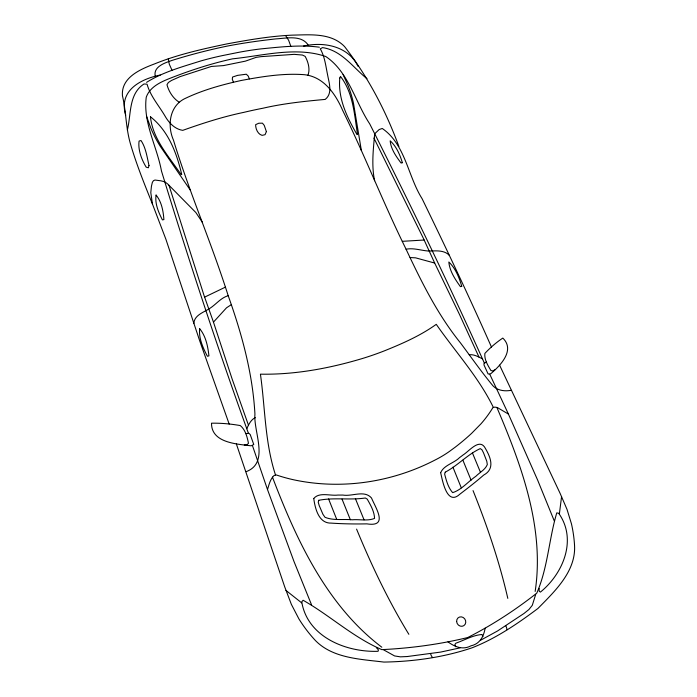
<?xml version="1.0" encoding="UTF-8"?>
<svg xmlns="http://www.w3.org/2000/svg" width="697" height="697" viewBox="0 0 697 697"><rect width="100%" height="100%" fill="white"/><g stroke="black" fill="none" stroke-linecap="round" stroke-linejoin="round"><path stroke-width="1.05" d="M127.342 130.078C131.297 114.378 128.475 93.982 144 83.98L147.05 84.163C150.317 95.89 158.602 105.273 164.736 115.563C168.613 122.498 174.511 129.084 182.753 130.356C202.679 123.256 223.023 116.687 243.872 112.348A494.992 463.784 42.3 0 1 263.091 108.192C283.522 103.461 304.467 101.292 325.211 99.41C332.931 93.328 329.001 82.812 327.581 74.814C325.76 66.023 324.811 56.771 320.298 48.834L322.528 47.605C341.591 50.358 352.996 67.426 367.014 78.735M193.827 323.408C194.376 314.861 204.151 312.256 210.163 308.152C216.244 304.188 221.036 297.68 228.207 295.72C241.85 333.976 252.662 373.296 254.928 414.044C253.342 432.009 269.852 462.808 246.163 471.66M559.369 514.011L561.582 496.56M535.157 591.431C544.749 527.951 521.417 464.943 496.848 407.388M539.156 588.486L539.217 591.309L540.419 592.093C563.089 573.683 577.447 539.661 558.689 513.262L556.772 512.87C548.94 539.086 547.833 567.82 536.768 593.147C515.397 610.006 492.004 625.244 467.696 637.546C439.729 644.333 410.55 648.262 381.817 649.63C353.309 637.459 329.838 615.407 303.108 600.265L301.74 601.859C307.447 637.049 346.209 652.444 378.053 651.294L378.445 649.874L376.363 647.67M535.697 594.367L532.29 605.327L528.936 609.5L523.996 613.473L497.519 630.985L480.547 640.264M311.568 604.883L293.986 561.477L267.5 489.573C269.025 484.729 270.166 479.222 273.965 475.598L276.151 474.91L279.053 475.859A142.815 128.265 16.5 0 0 298.908 480.843C344.963 489.425 393.3 481.627 434.815 460.151A126.113 112.565 21.7 0 0 449.731 451.212L455.202 447.186A266.803 230.358 11.1 0 0 471.651 433.316L481.069 423.724A141.038 124.824 20.9 0 0 491.507 409.853L492.875 407.684L494.826 407.083L497.423 407.588L508.435 414.096L537.657 480.137L554.228 520.816M485.147 628.163C483.788 636.204 480.006 643.897 471.05 645.797C462.834 650.275 454.697 646.842 447.988 641.867M307.891 75.354C310.357 69.291 308.17 61.885 305.164 56.387L302.428 55.046L294.195 54.357L260.939 56.657L256.078 57.381L245.414 61.136L223.423 65.605L211.374 66.45L179.974 76.67L171.445 80.486L168.404 82.464L166.975 84.729C168.831 91.612 173.196 98.626 179.451 102.346M246.782 428.699C248.759 424.49 250.85 419.681 255.32 417.642M248.463 425.187L232.136 379.029L213.465 322.119L226.525 307.795L231.177 304.755M494.879 369.785L492.788 370.926L490.941 370.534C487.874 365.446 484.171 359.591 484.859 353.431C490.174 347.733 496.351 342.366 502.816 338.08C515.318 350.086 500.542 365.42 490.784 373.714L488.127 374.028L483.988 364.949L484.058 363.39L486.445 362.022M146.57 82.359C163.124 71.974 182.283 66.799 200.753 60.97A297.105 260.678 14.4 0 1 223.188 55.446L238.043 52.467A296.103 259.057 15.4 0 1 260.809 48.903C280.229 47.03 299.937 44.582 319.4 47.196M225.331 287.173L204.587 297.149M160.249 75.049C140.045 79.118 118.351 90.932 125.721 115.153M228.207 295.72L227.98 295.049C211.452 242.835 189.392 192.546 173.475 140.141C166.888 125.242 169.624 105.108 185.994 98.068C203.568 89.774 222.465 84.616 241.389 80.443C262.124 76.592 283.33 73.072 304.476 74.701C323.861 76.836 335.527 93.99 342.68 110.422C364.984 155.901 383.385 203.175 405.785 248.611L406.081 249.238C413.896 247.574 421.842 250.868 429.718 251.086C436.366 250.746 444.468 250.101 449.399 255.416M460.081 647.87L440.617 652.087L407.231 656.539L400.357 656.844L394.572 655.929L383.611 649.839M245.71 433.612L248.942 433.351L250.24 434.597L253.76 444.512L251.138 445.819C236.361 444.033 211.33 442.752 211.513 423.201C221.036 423.018 230.873 423.907 240.291 425.571C245.449 429.788 247.191 437.01 248.472 443.283L247.121 444.695L244.333 444.982M511.093 390.311C504.175 391.653 496.046 390.39 491.699 384.291C480.764 370.935 470.832 356.794 460.517 342.968C437.629 314.652 421.519 281.98 406.081 249.238M303.561 46.046C323.844 41.532 348.047 45.941 358.005 66.267M424.185 240.021L402.326 241.328M410.097 257.55L415.578 257.838L434.675 263.048L459.628 314.739L478.978 357.073M469.194 354.756C473.986 354.163 478.36 356.777 482.463 358.885M285.953 590.411L301.74 602.914M381.834 647.225C326.771 605.562 296.434 540.062 272.431 477.062M190.412 190.264L160.101 146.056A152.678 121.539 11.6 0 1 150.9 128.265L146.475 116.138M285.578 35.521L288.636 40.287L290.867 46.385M432.393 657.419L431.521 656.051A11.579 10.655 61.6 0 1 430.502 653.551M491.463 347.036C469.377 297.105 445.949 247.783 422.086 198.671C407.771 176.071 405.454 144.357 382.261 128.483L379.177 129.537L374.681 133.789C373.322 149.28 371.379 165.389 374.611 180.75M202.383 222.308L195.866 212.55L167.724 184.008L164.84 181.847L160.92 180.819L154.987 180.044L153.471 180.671L152.364 182.344L151.415 186.387L150.796 192.651L152.469 204.099L165.895 239.254L199.778 341.042L229.182 424.081M308.414 45.41C301.679 34.632 286.615 38.291 276.056 38.875C259.763 40.67 243.514 42.944 227.422 46.054C209.03 49.836 190.847 54.566 172.917 60.125C165.686 62.591 152.843 66.372 155.292 76.409M408.851 634.305C388.421 600.875 371.484 565.328 356.585 529.119M172.054 70.353L169.284 64.168L168.299 58.827M373.949 138.084L423.549 238.688L434.675 263.048M489.878 374.489L508.435 414.105M343.081 74.501L348.151 85.853A157.374 126.741 6.5 0 1 353.536 103.522L361.368 150.5M493.337 407.353C478.56 377.025 455.394 351.88 436.27 324.332C420.3 335.78 402.178 343.699 384.021 350.992A288.279 233.356 9.3 0 1 362.449 358.493C329.428 368.373 294.988 374.803 260.425 374.167C265.191 407.728 264.825 442.456 275.489 474.918M233.434 82.194L232.293 79.266L232.545 77.053L237.546 75.381L246.302 74.213L248.158 75.982L249.387 78.874M499.592 365.15L560.127 493.406L567.018 509.394L571.444 523.804A131.358 120.503 45.5 0 1 574.555 545.568C575.975 571.479 554.681 591.422 537.945 608.455C517.47 623.806 495.863 638.539 471.895 647.87C443.684 657.358 413.548 661.601 383.855 662.072C359.547 659.022 330.657 658.36 313.415 638.339A132.317 123.744 46.5 0 1 298.908 618.901L291.363 604.369L284.724 586.9L236.361 443.928M484.345 363.05C448.162 282.355 409.566 202.766 369.698 123.839C355.043 101.718 348.692 71.957 325.795 56.527C296.147 46.307 262.865 55.76 232.606 58.827C210.991 63.593 189.889 70.475 169.31 78.595C160.127 82.263 149.811 87.151 146.265 97.153C142.841 122.445 156.956 146.414 161.451 170.931C188.39 259.023 217.028 346.618 248.411 433.238M472.392 452.823L480.494 472.374M482.934 636.675L482.019 634.505C473.063 635.124 464.446 640.168 455.916 643.183L454.88 644.559L455.733 646.764M462.904 460.212L471.076 480.163M364.052 519.831L355.409 498.651M452.937 467.173L461.292 487.83M350.356 519.744L342.035 499.104M336.703 519.335L328.583 498.93M398.893 146.475C385.763 110.614 367.911 76.757 344.562 46.568C331.101 32.637 310.243 34.789 292.627 35.129C270.392 36.061 248.42 39.929 226.577 43.972C202.139 49.112 177.604 54.549 154.394 63.967C140.306 69.273 121.008 77.515 122.437 95.698C126.079 111.25 125.843 127.429 130.156 142.833C136.168 163.743 144.357 183.938 152.469 204.099M473.036 490.592C487.09 525.634 499.374 561.547 507.808 598.374M213.465 322.119L204.099 295.694L168.97 185.254M267.5 489.573L252.567 445.923M507.024 629.687L506.702 628.154A11.44 10.316 57 0 0 505.708 625.697M339.805 77.986C337.81 98.573 347.045 117.27 356.995 134.556L357.5 134.347C354.39 114.578 353.222 92.806 340.502 76.443L339.805 77.986M313.746 498.521C315.114 508.279 318.59 523.517 331.188 523.107C343.046 523.917 354.956 524.1 366.849 523.865C388.743 527.324 375.814 508.313 371.51 498.007C364.365 489.738 352.22 496.734 342.802 495.053A165.537 147.825 17.3 0 1 337.993 495.062C330.212 496.098 319.235 491.786 313.746 498.521M440.661 472.662C442.517 480.852 446.969 506.118 459.75 494.269C467.879 488.039 475.999 481.793 483.718 475.058C495.201 468.907 490.636 457.432 485.495 448.615C479.824 437.246 469.351 451.098 463.043 454.993A164.579 146.013 19.3 0 1 459.576 457.589C453.869 463.305 443.928 465.073 440.661 472.662M199.656 328.688C198.645 338.28 202.975 347.908 207.392 356.263L208.926 355.888C207.906 346.444 205.842 336.128 199.656 328.688M266.385 131.611L265.052 134.695L262.072 135.357C257.742 134.155 255.572 128.779 255.633 124.667L258.77 123.23L262.455 123.169L264.25 125.382L266.385 131.611M156.076 195.082C154.751 203.62 158.55 212.385 162.41 219.877L163.891 219.599C163.29 211.113 161.617 201.764 156.076 195.082M150.439 116.765C152.713 139.051 168.996 156.659 181.107 174.599L181.725 174.546C176.707 152.965 168.395 130.836 150.439 116.765M318.756 500.307L318.241 502.267L319.226 505.613L322.946 514.325L325.02 517.296C333.488 520.79 343.272 518.89 352.246 519.788C359.565 519.143 367.659 521.295 374.559 518.394C374.333 511.459 370.577 505.046 367.214 499.113L365.324 498.007C349.903 500.289 333.863 497.292 318.756 500.307M149.01 165.572L148.348 167.777L146.196 167.175C141.613 159.665 137.875 149.838 139.078 141.055L141.003 140.524C145.839 147.703 147.093 157.156 149.01 165.572M445.252 472.157L444.634 474.038C446.307 480.538 448.154 487.543 452.667 492.657C461.649 489.773 468.157 481.54 475.885 476.269C479.649 472.427 485.278 469.734 487.325 464.542L486.776 461.231L483.5 452.789L481.949 449.783L480.259 448.598C467.6 454.4 457.746 465.587 445.252 472.157M461.745 286.275L460.429 286.685C455.167 279.375 449.643 271.116 448.824 261.976C455.533 268.345 459.184 277.528 461.745 286.275M402.361 162.697L401.106 163.063C396.175 156.555 390.904 149.123 390.163 140.82C396.436 146.44 399.965 154.751 402.361 162.697M456.64 621.567A4.862 4.452 56.9 0 0 463.801 625.679A4.862 4.452 56.9 0 0 463.165 617.472A4.862 4.452 56.9 0 0 456.64 621.567"/></g></svg>
